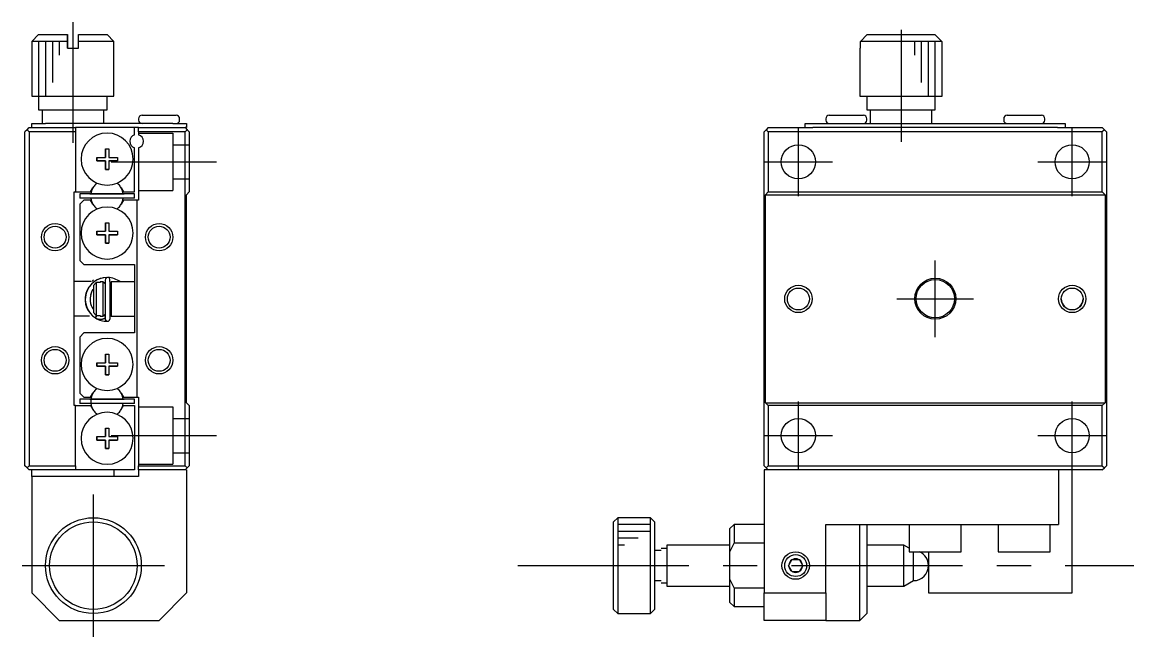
# Model space of a CAD drawing. Extents: x 152 to 380, y 8 to 155.
# Drawn here: x 299.1 to 380.3, y 76.5 to 121.4 of the extents above; entities that cross this region are included whole.
import ezdxf

# ---------------------------------------------------------------- set-up
doc = ezdxf.new("R2010")
doc.units = 0
doc.header["$LTSCALE"] = 10
doc.linetypes.add('CENTER', pattern=[2, 1.25, -0.25, 0.25, -0.25])
doc.linetypes.add('DASHED', pattern=[3.5, 2, -1.5])
doc.layers.get('0').update_dxf_attribs({"linetype": 'CONTINUOUS'})
doc.layers.add('CENTER', color=1, linetype='CENTER')

msp = doc.modelspace()

# ---------------------------------------------------------------- linework, layer by layer
at = {"color": 7, "linetype": 'CONTINUOUS'}
for p, q in [((300.343434, 120.531401), (299.843434, 120.031401)), ((300.343434, 120.531401), (302.443434, 120.531401)), ((300.343434, 120.531401), (302.443434, 120.531401)), ((302.443434, 120.031401), (302.443434, 120.531401)), ((302.443434, 120.531401), (302.443434, 120.031401)), ((303.243434, 120.531401), (305.343434, 120.531401)), ((303.243434, 120.531401), (305.343434, 120.531401)), ((303.243434, 120.031401), (303.243434, 120.531401)), ((305.843434, 120.031401), (305.343434, 120.531401)), ((360.370221, 120.031401), (360.875642, 120.531401)), ((360.875642, 120.531401), (365.811227, 120.531401)), ((365.811227, 120.531401), (366.316648, 120.031401)), ((302.443434, 120.031401), (299.843434, 120.031401)), ((299.843434, 120.031401), (299.843434, 116.031401)), ((302.443434, 119.531401), (302.443434, 120.031401)), ((302.443434, 120.031401), (302.443434, 119.531401)), ((302.443434, 119.531401), (303.243434, 119.531401)), ((302.443434, 119.531401), (303.243434, 119.531401)), ((305.843434, 120.031401), (303.243434, 120.031401)), ((303.243434, 119.531401), (303.243434, 120.031401)), ((305.843434, 116.031401), (305.843434, 120.031401)), ((360.343434, 119.531401), (360.370221, 119.531401)), ((360.343434, 119.531401), (360.343434, 116.031401)), ((360.370221, 119.531401), (360.370221, 120.031401)), ((366.316648, 120.031401), (360.370221, 120.031401)), ((366.316648, 120.031401), (366.316648, 119.531401)), ((366.316648, 119.531401), (366.343434, 119.531401)), ((366.343434, 116.031401), (366.343434, 119.531401)), ((299.843434, 116.031401), (305.843434, 116.031401)), ((300.343434, 116.031401), (300.343434, 115.031401)), ((305.343434, 115.031401), (305.343434, 116.031401)), ((360.343434, 116.031401), (366.343434, 116.031401)), ((360.343434, 116.031401), (360.843434, 116.031401)), ((360.843434, 116.031401), (365.843434, 116.031401)), ((360.843434, 116.031401), (365.843434, 116.031401)), ((360.843434, 116.031401), (360.843434, 115.031401)), ((365.843434, 116.031401), (366.343434, 116.031401)), ((365.843434, 115.031401), (365.843434, 116.031401)), ((300.343434, 115.031401), (305.343434, 115.031401)), ((300.593434, 115.031401), (300.593434, 114.031401)), ((305.093434, 114.031401), (305.093434, 115.031401)), ((307.893434, 114.631401), (310.393434, 114.631401)), ((308.393434, 114.631401), (309.018434, 114.631401)), ((309.018434, 114.631401), (309.268434, 114.631401)), ((309.268434, 114.631401), (309.893434, 114.631401)), ((358.093434, 114.631401), (360.593434, 114.631401)), ((360.843434, 115.031401), (365.843434, 115.031401)), ((360.843434, 115.031401), (361.093434, 115.031401)), ((361.093434, 115.031401), (361.093434, 114.031401)), ((365.593434, 115.031401), (365.843434, 115.031401)), ((365.593434, 114.031401), (365.593434, 115.031401)), ((371.093434, 114.631401), (373.593434, 114.631401)), ((299.493434, 113.581401), (299.643434, 113.731401)), ((299.643434, 113.731401), (303.043434, 113.731401)), ((299.843434, 113.731401), (299.843434, 114.031401)), ((299.843434, 114.031401), (300.843434, 114.031401)), ((308.343434, 114.031401), (300.843434, 114.031401)), ((303.043434, 113.731401), (303.043434, 113.431401)), ((307.343434, 113.731401), (303.043434, 113.731401)), ((307.643434, 113.731401), (307.343434, 113.731401)), ((307.343434, 113.208371), (307.343434, 113.731401)), ((307.643434, 114.381401), (307.643434, 114.281401)), ((307.643434, 113.731401), (311.043434, 113.731401)), ((307.643434, 113.431401), (307.643434, 113.731401)), ((309.943434, 114.031401), (308.343434, 114.031401)), ((310.143434, 114.031401), (309.943434, 114.031401)), ((310.143434, 114.031401), (311.143434, 114.031401)), ((310.643434, 114.281401), (310.643434, 114.381401)), ((311.143434, 113.731401), (311.043434, 113.731401)), ((311.043434, 113.731401), (311.193434, 113.581401)), ((311.143434, 114.031401), (311.143434, 113.731401)), ((353.643434, 113.731401), (353.493434, 113.581401)), ((353.643434, 113.731401), (356.907544, 113.731401)), ((356.343434, 113.731401), (356.343434, 114.031401)), ((356.343434, 114.031401), (357.343434, 114.031401)), ((357.343434, 113.731401), (356.907544, 113.731401)), ((357.343434, 114.031401), (358.543434, 114.031401)), ((374.343434, 113.731401), (357.343434, 113.731401)), ((357.843434, 114.381401), (357.843434, 114.281401)), ((358.543434, 114.031401), (360.143434, 114.031401)), ((360.143434, 114.031401), (371.543434, 114.031401)), ((360.843434, 114.281401), (360.843434, 114.381401)), ((370.843434, 114.381401), (370.843434, 114.281401)), ((371.543434, 114.031401), (373.143434, 114.031401)), ((373.143434, 114.031401), (374.343434, 114.031401)), ((373.843434, 114.281401), (373.843434, 114.381401)), ((374.343434, 114.031401), (375.343434, 114.031401)), ((374.779324, 113.731401), (374.343434, 113.731401)), ((374.779324, 113.731401), (378.043434, 113.731401)), ((375.343434, 114.031401), (375.343434, 113.731401)), ((378.193434, 113.581401), (378.043434, 113.731401)), ((299.493434, 113.581401), (299.343434, 113.431401)), ((299.343434, 89.031401), (299.343434, 113.431401)), ((299.643434, 113.431401), (299.493434, 113.581401)), ((303.043434, 113.431401), (299.643434, 113.431401)), ((299.643434, 113.431401), (299.643434, 89.031401)), ((303.043434, 113.431401), (303.043434, 109.031401)), ((307.643434, 113.431401), (307.643434, 113.208371)), ((311.043434, 113.431401), (307.643434, 113.431401)), ((311.193434, 113.581401), (311.043434, 113.431401)), ((311.043434, 89.031401), (311.043434, 113.431401)), ((311.343434, 113.431401), (311.193434, 113.581401)), ((311.343434, 113.431401), (311.343434, 109.031401)), ((353.493434, 113.581401), (353.343434, 113.431401)), ((353.343434, 89.031401), (353.343434, 113.431401)), ((353.643434, 113.431401), (353.493434, 113.581401)), ((353.643434, 113.431401), (353.643434, 109.031401)), ((378.043434, 113.431401), (353.643434, 113.431401)), ((378.193434, 113.581401), (378.043434, 113.431401)), ((378.043434, 109.031401), (378.043434, 113.431401)), ((378.343434, 113.431401), (378.193434, 113.581401)), ((378.343434, 113.431401), (378.343434, 89.031401)), ((305.218434, 112.181401), (305.468434, 112.181401)), ((305.218434, 111.556401), (305.218434, 112.181401)), ((305.218434, 112.181401), (305.218434, 111.556401)), ((305.468434, 112.181401), (305.468434, 111.556401)), ((307.343434, 109.031401), (307.343434, 112.254432)), ((307.643434, 112.254432), (307.643434, 108.431401)), ((304.593434, 111.556401), (305.218434, 111.556401)), ((304.593434, 111.306401), (304.593434, 111.556401)), ((304.593434, 111.556401), (304.593434, 111.306401)), ((305.218434, 111.306401), (304.593434, 111.306401)), ((304.593434, 111.306401), (305.218434, 111.306401)), ((305.218434, 110.681401), (305.218434, 111.306401)), ((305.218434, 111.306401), (305.218434, 110.681401)), ((305.468434, 111.556401), (306.093434, 111.556401)), ((306.093434, 111.306401), (305.468434, 111.306401)), ((305.468434, 111.306401), (305.468434, 110.681401)), ((305.468434, 111.306401), (306.093434, 111.306401)), ((306.093434, 111.556401), (306.093434, 111.306401)), ((305.468434, 110.681401), (305.218434, 110.681401)), ((305.218434, 110.681401), (305.468434, 110.681401)), ((302.943434, 109.031401), (303.043434, 109.031401)), ((302.943434, 102.031401), (302.943434, 109.031401)), ((303.043434, 109.031401), (304.141968, 109.031401)), ((307.343434, 108.881401), (303.343434, 108.881401)), ((303.343434, 108.881401), (303.343434, 108.581401)), ((304.162422, 108.881401), (303.343434, 108.881401)), ((304.093434, 108.881403), (304.162422, 108.881403)), ((304.093434, 108.881403), (304.162422, 108.881403)), ((304.093434, 108.881403), (304.162422, 108.881403)), ((304.093434, 108.881403), (304.162422, 108.881403)), ((304.093434, 108.881403), (306.593434, 108.881403)), ((304.093434, 108.881403), (304.162422, 108.881403)), ((304.093434, 108.881403), (304.162422, 108.881403)), ((304.093434, 108.881403), (304.162422, 108.881403)), ((304.141968, 109.031401), (304.312431, 109.326651)), ((306.374438, 109.326651), (306.5449, 109.031401)), ((306.524447, 108.881403), (306.593434, 108.881403)), ((306.524447, 108.881403), (306.593434, 108.881403)), ((306.524447, 108.881403), (306.593434, 108.881403)), ((306.524447, 108.881403), (306.593434, 108.881403)), ((306.524447, 108.881403), (306.593434, 108.881403)), ((306.524447, 108.881403), (306.593434, 108.881403)), ((306.524447, 108.881403), (306.593434, 108.881403)), ((306.524447, 108.881403), (306.593434, 108.881403)), ((306.524447, 108.881403), (306.593434, 108.881403)), ((306.524447, 108.881403), (306.593434, 108.881403)), ((306.524447, 108.881403), (306.593434, 108.881403)), ((306.524447, 108.881403), (306.593434, 108.881403)), ((306.524447, 108.881403), (306.593434, 108.881403)), ((307.343434, 108.881401), (306.524447, 108.881401)), ((306.5449, 109.031401), (307.343434, 109.031401)), ((307.343434, 108.581401), (307.343434, 108.881401)), ((311.143434, 108.831401), (311.343434, 109.031401)), ((311.143434, 93.631401), (311.143434, 108.831401)), ((353.443434, 108.831401), (353.643434, 109.031401)), ((353.443434, 93.631401), (353.443434, 108.831401)), ((353.443434, 108.831401), (378.243434, 108.831401)), ((353.643434, 109.031401), (378.043434, 109.031401)), ((378.043434, 109.031401), (378.243434, 108.831401)), ((378.243434, 108.831401), (378.243434, 93.631401)), ((307.343434, 108.581401), (303.343434, 108.581401)), ((303.643434, 108.431401), (303.343434, 108.131401)), ((303.343434, 108.131401), (303.343434, 104.031401)), ((304.141968, 108.431401), (303.643434, 108.431401)), ((304.312431, 108.136151), (304.141968, 108.431401)), ((306.5449, 108.431401), (306.374438, 108.136151)), ((307.543434, 108.431401), (306.5449, 108.431401)), ((307.543434, 94.031401), (307.543434, 108.431401)), ((307.643434, 108.431401), (307.543434, 108.431401)), ((305.218434, 106.781401), (305.468434, 106.781401)), ((305.218434, 106.156401), (305.218434, 106.781401)), ((305.218434, 106.781401), (305.218434, 106.156401)), ((305.468434, 106.781401), (305.468434, 106.156401)), ((304.593434, 106.156401), (305.218434, 106.156401)), ((304.593434, 105.906401), (304.593434, 106.156401)), ((304.593434, 106.156401), (304.593434, 105.906401)), ((305.218434, 105.906401), (304.593434, 105.906401)), ((304.593434, 105.906401), (305.218434, 105.906401)), ((305.218434, 105.281401), (305.218434, 105.906401)), ((305.218434, 105.906401), (305.218434, 105.281401)), ((305.468434, 106.156401), (306.093434, 106.156401)), ((306.093434, 105.906401), (305.468434, 105.906401)), ((305.468434, 105.906401), (305.468434, 105.281401)), ((305.468434, 105.906401), (306.093434, 105.906401)), ((306.093434, 106.156401), (306.093434, 105.906401)), ((305.468434, 105.281401), (305.218434, 105.281401)), ((305.218434, 105.281401), (305.468434, 105.281401)), ((303.343434, 104.031401), (303.643434, 103.731401)), ((303.643434, 103.731401), (307.343434, 103.731401)), ((307.343434, 103.731401), (307.343434, 98.731401)), ((304.182188, 102.481401), (302.943434, 102.481401)), ((304.24335, 102.523462), (304.250956, 102.481443)), ((304.358824, 102.591385), (304.243358, 102.532789)), ((304.543434, 102.411401), (304.343434, 102.201351)), ((304.543434, 102.411401), (304.543434, 100.011401)), ((304.843434, 102.411401), (304.543434, 102.411401)), ((304.843434, 102.461401), (304.843434, 102.411401)), ((305.043434, 102.461401), (304.843434, 102.461401)), ((305.043434, 102.461401), (305.043434, 99.961401)), ((305.217032, 102.287804), (305.043434, 102.461401)), ((305.097383, 102.407607), (305.189014, 102.422673)), ((305.146758, 102.358367), (305.10609, 102.40935)), ((305.186954, 102.344455), (305.186349, 102.318829)), ((305.190302, 102.460577), (305.186954, 102.344455)), ((305.195731, 102.575938), (305.190302, 102.460577)), ((305.216775, 102.679867), (305.195731, 102.575938)), ((305.206154, 102.571912), (305.206154, 99.792257)), ((305.286216, 102.757139), (305.216775, 102.679867)), ((305.384871, 102.781879), (305.286216, 102.757139)), ((305.482952, 102.746028), (305.384871, 102.781879)), ((305.544044, 102.659472), (305.482952, 102.746028)), ((305.564032, 102.41306), (305.589939, 102.408107)), ((305.643434, 102.461401), (305.564835, 102.382802)), ((305.643434, 102.461401), (305.643434, 99.961401)), ((307.343434, 102.461401), (305.643434, 102.461401)), ((302.943434, 100.431401), (302.943434, 102.031401)), ((304.146893, 101.53067), (304.195895, 101.669455)), ((304.195895, 101.669455), (304.261795, 101.803374)), ((304.261795, 101.803374), (304.319914, 101.89572)), ((304.319914, 101.89572), (304.343264, 101.928247)), ((304.343434, 102.201351), (304.343434, 100.221452)), ((302.943434, 93.431401), (302.943434, 100.431401)), ((302.943434, 99.981401), (304.063225, 99.981401)), ((304.343434, 100.221452), (304.543434, 100.011401)), ((304.484908, 99.836961), (304.570664, 99.995238)), ((304.514976, 99.88196), (304.510857, 99.874353)), ((304.51945, 99.890047), (304.514976, 99.88196)), ((304.524256, 99.898574), (304.51945, 99.890047)), ((304.529371, 99.9075), (304.524256, 99.898574)), ((304.534769, 99.916779), (304.529371, 99.9075)), ((304.540423, 99.926366), (304.534769, 99.916779)), ((304.546306, 99.936214), (304.540423, 99.926366)), ((304.543434, 100.011401), (304.843434, 100.011401)), ((304.552389, 99.946274), (304.546306, 99.936214)), ((304.558641, 99.956496), (304.552389, 99.946274)), ((304.565031, 99.96683), (304.558641, 99.956496)), ((304.571528, 99.977224), (304.565031, 99.96683)), ((304.570664, 99.995238), (304.582104, 100.013091)), ((304.5781, 99.987628), (304.571528, 99.977224)), ((304.593381, 100.011401), (304.5781, 99.987628)), ((304.843434, 100.011401), (304.843434, 99.961401)), ((304.843434, 99.961401), (305.043434, 99.961401)), ((305.043434, 99.961401), (305.218252, 100.136219)), ((305.188816, 99.950134), (305.188966, 99.961277)), ((305.188816, 99.950134), (305.193693, 99.822494)), ((305.188966, 99.961277), (305.190072, 99.972387)), ((305.190072, 99.972387), (305.192127, 99.983403)), ((305.192127, 99.983403), (305.195122, 99.994265)), ((305.195122, 99.994265), (305.199039, 100.004915)), ((305.199039, 100.004915), (305.203856, 100.015293)), ((305.203856, 100.015293), (305.209548, 100.025343)), ((305.209548, 100.025343), (305.216084, 100.03501)), ((305.636728, 99.967889), (305.564057, 99.952357)), ((305.566106, 100.031401), (305.573434, 100.031401)), ((305.566277, 100.038558), (305.643434, 99.961401)), ((305.643434, 99.961401), (307.343434, 99.961401)), ((304.492472, 99.833312), (304.492468, 99.832272)), ((304.492468, 99.832272), (304.492972, 99.831235)), ((304.492685, 99.834675), (304.492472, 99.833312)), ((304.493107, 99.83636), (304.492685, 99.834675)), ((304.492972, 99.831235), (304.520177, 99.814884)), ((304.493738, 99.838361), (304.493107, 99.83636)), ((304.494574, 99.840676), (304.493738, 99.838361)), ((304.495616, 99.843299), (304.494574, 99.840676)), ((304.496859, 99.846223), (304.495616, 99.843299)), ((304.498303, 99.849442), (304.496859, 99.846223)), ((304.50082, 99.854778), (304.498303, 99.849442)), ((304.503761, 99.860729), (304.50082, 99.854778)), ((304.507112, 99.867265), (304.503761, 99.860729)), ((304.510857, 99.874353), (304.507112, 99.867265)), ((304.520177, 99.814884), (304.549692, 99.799039)), ((304.549692, 99.799039), (304.579957, 99.784684)), ((304.579957, 99.784684), (304.610896, 99.771855)), ((304.610896, 99.771855), (304.642431, 99.760583)), ((304.642431, 99.760583), (304.674486, 99.750897)), ((304.674486, 99.750897), (304.706981, 99.742819)), ((304.706981, 99.742819), (304.739835, 99.73637)), ((304.739835, 99.73637), (304.772968, 99.731565)), ((304.772968, 99.731565), (304.806299, 99.728417)), ((304.806299, 99.728417), (304.839744, 99.726932)), ((304.839744, 99.726932), (304.873222, 99.727115)), ((304.873222, 99.727115), (304.90665, 99.728964)), ((304.90665, 99.728964), (304.939945, 99.732476)), ((304.939945, 99.732476), (304.973025, 99.737642)), ((304.973025, 99.737642), (305.00581, 99.744449)), ((305.00581, 99.744449), (305.038218, 99.75288)), ((305.038218, 99.75288), (305.070169, 99.762915)), ((305.070169, 99.762915), (305.101584, 99.774528)), ((305.101584, 99.774528), (305.132386, 99.787693)), ((305.132386, 99.787693), (305.162498, 99.802376)), ((305.162498, 99.802376), (305.191847, 99.81854)), ((305.191847, 99.81854), (305.193876, 99.819729)), ((305.193693, 99.822494), (305.204608, 99.719225)), ((305.204608, 99.719225), (305.255914, 99.629966)), ((305.255914, 99.629966), (305.346732, 99.58461)), ((305.346732, 99.58461), (305.448923, 99.597777)), ((305.448923, 99.597777), (305.52613, 99.665927)), ((305.52613, 99.665927), (305.555904, 99.773031)), ((303.643434, 98.731401), (303.343434, 98.431401)), ((303.343434, 98.431401), (303.343434, 94.331401)), ((307.343434, 98.731401), (303.643434, 98.731401)), ((305.218434, 97.181401), (305.468434, 97.181401)), ((305.218434, 96.556401), (305.218434, 97.181401)), ((305.218434, 97.181401), (305.218434, 96.556401)), ((305.468434, 97.181401), (305.468434, 96.556401)), ((304.593434, 96.556401), (305.218434, 96.556401)), ((304.593434, 96.306401), (304.593434, 96.556401)), ((304.593434, 96.556401), (304.593434, 96.306401)), ((305.218434, 96.306401), (304.593434, 96.306401)), ((304.593434, 96.306401), (305.218434, 96.306401)), ((305.218434, 95.681401), (305.218434, 96.306401)), ((305.218434, 96.306401), (305.218434, 95.681401)), ((305.468434, 96.556401), (306.093434, 96.556401)), ((306.093434, 96.306401), (305.468434, 96.306401)), ((305.468434, 96.306401), (305.468434, 95.681401)), ((305.468434, 96.306401), (306.093434, 96.306401)), ((306.093434, 96.556401), (306.093434, 96.306401)), ((305.468434, 95.681401), (305.218434, 95.681401)), ((305.218434, 95.681401), (305.468434, 95.681401)), ((303.343434, 94.331401), (303.643434, 94.031401)), ((304.141968, 94.031401), (304.312431, 94.326651)), ((306.374438, 94.326651), (306.5449, 94.031401)), ((303.043434, 93.431401), (302.943434, 93.431401)), ((303.043434, 89.031401), (303.043434, 93.431401)), ((303.043434, 93.431401), (304.141968, 93.431401)), ((304.162422, 93.881401), (303.343434, 93.881401)), ((307.343434, 93.881401), (303.343434, 93.881401)), ((303.343434, 93.881401), (303.343434, 93.581401)), ((307.343434, 93.581401), (303.343434, 93.581401)), ((303.643434, 94.031401), (304.141968, 94.031401)), ((304.093434, 93.881403), (304.162422, 93.881403)), ((304.093434, 93.881403), (304.162422, 93.881403)), ((304.093434, 93.881403), (306.593434, 93.881403)), ((304.093434, 93.881403), (304.162422, 93.881403)), ((304.093434, 93.881403), (304.162422, 93.881403)), ((304.141968, 93.431401), (304.312431, 93.136151)), ((306.374438, 93.136151), (306.5449, 93.431401)), ((306.524447, 93.881403), (306.593434, 93.881403)), ((306.524447, 93.881403), (306.593434, 93.881403)), ((306.524447, 93.881403), (306.593434, 93.881403)), ((306.524447, 93.881403), (306.593434, 93.881403)), ((306.524447, 93.881403), (306.593434, 93.881403)), ((306.524447, 93.881403), (306.593434, 93.881403)), ((306.524447, 93.881403), (306.593434, 93.881403)), ((306.524447, 93.881403), (306.593434, 93.881403)), ((306.524447, 93.881403), (306.593434, 93.881403)), ((306.524447, 93.881403), (306.593434, 93.881403)), ((306.524447, 93.881403), (306.593434, 93.881403)), ((306.524447, 93.881403), (306.593434, 93.881403)), ((306.524447, 93.881403), (306.593434, 93.881403)), ((307.343434, 93.881401), (306.524447, 93.881401)), ((306.5449, 94.031401), (307.543434, 94.031401)), ((306.5449, 93.431401), (307.343434, 93.431401)), ((307.343434, 93.581401), (307.343434, 93.881401)), ((307.343434, 93.431401), (307.343434, 88.731401)), ((307.543434, 94.031401), (307.643434, 94.031401)), ((307.643434, 94.031401), (307.643434, 89.031401)), ((311.343434, 93.431401), (311.143434, 93.631401)), ((311.343434, 93.431401), (311.343434, 89.031401)), ((353.643434, 93.431401), (353.443434, 93.631401)), ((353.443434, 93.631401), (378.243434, 93.631401)), ((353.643434, 93.431401), (353.643434, 89.031401)), ((378.043434, 93.431401), (353.643434, 93.431401)), ((378.243434, 93.631401), (378.043434, 93.431401)), ((378.043434, 89.031401), (378.043434, 93.431401)), ((305.218434, 91.781401), (305.468434, 91.781401)), ((305.218434, 91.156401), (305.218434, 91.781401)), ((305.218434, 91.781401), (305.218434, 91.156401)), ((305.468434, 91.781401), (305.468434, 91.156401)), ((304.593434, 91.156401), (305.218434, 91.156401)), ((304.593434, 90.906401), (304.593434, 91.156401)), ((304.593434, 91.156401), (304.593434, 90.906401)), ((305.468434, 91.156401), (306.093434, 91.156401)), ((306.093434, 91.156401), (306.093434, 90.906401)), ((305.218434, 90.906401), (304.593434, 90.906401)), ((304.593434, 90.906401), (305.218434, 90.906401)), ((305.218434, 90.281401), (305.218434, 90.906401)), ((305.218434, 90.906401), (305.218434, 90.281401)), ((305.468434, 90.281401), (305.218434, 90.281401)), ((305.218434, 90.281401), (305.468434, 90.281401)), ((306.093434, 90.906401), (305.468434, 90.906401)), ((305.468434, 90.906401), (305.468434, 90.281401)), ((305.468434, 90.906401), (306.093434, 90.906401)), ((299.493434, 88.881401), (299.343434, 89.031401)), ((299.493434, 88.881401), (299.643434, 89.031401)), ((299.643434, 88.731401), (299.493434, 88.881401)), ((299.643434, 89.031401), (303.043434, 89.031401)), ((303.043434, 88.731401), (299.643434, 88.731401)), ((299.843434, 88.231401), (299.843434, 88.731401)), ((303.043434, 89.031401), (303.043434, 88.731401)), ((307.343434, 88.731401), (303.043434, 88.731401)), ((305.843434, 88.731401), (305.843434, 88.231401)), ((307.643434, 89.031401), (311.043434, 89.031401)), ((307.643434, 88.731401), (307.643434, 89.031401)), ((307.643434, 88.731401), (307.643434, 88.231401)), ((311.143434, 88.731401), (307.643434, 88.731401)), ((311.043434, 89.031401), (311.193434, 88.881401)), ((311.193434, 88.881401), (311.043434, 88.731401)), ((311.143434, 88.731401), (311.143434, 79.731401)), ((311.193434, 88.881401), (311.343434, 89.031401)), ((353.343434, 89.031401), (353.493434, 88.881401)), ((374.843434, 88.731401), (353.343434, 88.731401)), ((353.343434, 88.731401), (353.343434, 79.731401)), ((353.493434, 88.881401), (353.643434, 89.031401)), ((353.493434, 88.881401), (353.643434, 88.731401)), ((353.643434, 89.031401), (378.043434, 89.031401)), ((378.043434, 88.731401), (374.843434, 88.731401)), ((374.843434, 88.731401), (374.843434, 84.731401)), ((375.843434, 79.731401), (375.843434, 88.731401)), ((378.043434, 89.031401), (378.193434, 88.881401)), ((378.043434, 88.731401), (378.193434, 88.881401)), ((378.193434, 88.881401), (378.343434, 89.031401)), ((299.843434, 88.231401), (299.843434, 79.731401)), ((307.643434, 88.231401), (299.843434, 88.231401)), ((342.643434, 85.231401), (342.343434, 84.931401)), ((342.343434, 78.531401), (342.343434, 84.931401)), ((342.643434, 85.231401), (342.643434, 78.231401)), ((345.043434, 85.231401), (342.643434, 85.231401)), ((345.043434, 78.231401), (345.043434, 85.231401)), ((345.343434, 84.931401), (345.043434, 85.231401)), ((345.343434, 84.931401), (345.343434, 78.531401)), ((351.143434, 84.731401), (350.843434, 84.431401)), ((351.143434, 84.731401), (351.143434, 83.389714)), ((353.343434, 84.731401), (351.143434, 84.731401)), ((357.843434, 84.731401), (374.843434, 84.731401)), ((357.843434, 79.731401), (357.843434, 84.731401)), ((360.343434, 77.731401), (360.343434, 84.731401)), ((360.843434, 84.731401), (360.843434, 78.231401)), ((363.943434, 84.731401), (363.943434, 82.731401)), ((367.743434, 82.731401), (367.743434, 84.731401)), ((370.443434, 84.731401), (370.443434, 82.731401)), ((374.243434, 82.731401), (374.243434, 84.731401)), ((350.843434, 82.751205), (350.843434, 84.431401)), ((345.810422, 82.831401), (345.343434, 82.831401)), ((346.243434, 83.231401), (346.243434, 80.231401)), ((350.843415, 83.231401), (346.243434, 83.231401)), ((351.143434, 83.389714), (350.843434, 82.751205)), ((351.143434, 83.389714), (353.343434, 83.389714)), ((363.550614, 83.231401), (360.843454, 83.231401)), ((363.550614, 80.231396), (363.550614, 83.231406)), ((363.550614, 80.231401), (363.550614, 83.231401)), ((363.943434, 83.004606), (363.550614, 83.231401)), ((350.843434, 80.711597), (350.843434, 82.751205)), ((355.14475, 81.767655), (355.362695, 82.145147)), ((355.362695, 82.145147), (355.383627, 82.181401)), ((355.383627, 82.181401), (355.425489, 82.181401)), ((355.425489, 82.181401), (355.861379, 82.181401)), ((355.861379, 82.181401), (355.903242, 82.181401)), ((355.903242, 82.181401), (355.924173, 82.145147)), ((355.924173, 82.145147), (356.142118, 81.767655)), ((363.943434, 82.731401), (367.743434, 82.731401)), ((364.243434, 80.631401), (364.243434, 82.731401)), ((365.343434, 82.731401), (365.343434, 79.731401)), ((370.443434, 82.731401), (374.243434, 82.731401)), ((355.123819, 81.731401), (355.14475, 81.767655)), ((355.14475, 81.695147), (355.123819, 81.731401)), ((355.362695, 81.317655), (355.14475, 81.695147)), ((355.383627, 81.281401), (355.362695, 81.317655)), ((355.425489, 81.281401), (355.383627, 81.281401)), ((355.861379, 81.281401), (355.425489, 81.281401)), ((355.903242, 81.281401), (355.861379, 81.281401)), ((355.924173, 81.317655), (355.903242, 81.281401)), ((356.142118, 81.695147), (355.924173, 81.317655)), ((356.142118, 81.767655), (356.16305, 81.731401)), ((356.16305, 81.731401), (356.142118, 81.695147)), ((345.343434, 80.631401), (345.810422, 80.631401)), ((350.843434, 79.031401), (350.843434, 80.711597)), ((350.843434, 80.711597), (351.143434, 80.073089)), ((363.550614, 80.231401), (364.243434, 80.631401)), ((299.843434, 79.731401), (301.843434, 77.731401)), ((309.143434, 77.731401), (311.143434, 79.731401)), ((346.243434, 80.231401), (350.843415, 80.231401)), ((351.143434, 80.073089), (351.143434, 78.731401)), ((353.343434, 80.073089), (351.143434, 80.073089)), ((353.343434, 79.731401), (357.843434, 79.731401)), ((353.343434, 77.731401), (353.343434, 79.731401)), ((357.843434, 79.731401), (357.843434, 77.731401)), ((360.843454, 80.231401), (363.550614, 80.231401)), ((365.343434, 79.731401), (375.843434, 79.731401)), ((350.843434, 79.031401), (351.143434, 78.731401)), ((342.343434, 78.531401), (342.643434, 78.231401)), ((342.643434, 78.231401), (345.043434, 78.231401)), ((345.043434, 78.231401), (345.343434, 78.531401)), ((351.143434, 78.731401), (353.343434, 78.731401)), ((360.343434, 77.731401), (360.843434, 78.231401)), ((301.843434, 77.731401), (309.143434, 77.731401)), ((357.843434, 77.731401), (353.343434, 77.731401)), ((357.843434, 77.731401), (360.343434, 77.731401))]:
    msp.add_line(p, q, dxfattribs=at)
at = {"color": 3, "linetype": 'CONTINUOUS'}
for p, q in [((300.343434, 120.031401), (300.343434, 116.031401)), ((300.843434, 120.031401), (300.843434, 116.031401)), ((301.343434, 120.031401), (301.343434, 117.031401)), ((301.843434, 120.031401), (301.843434, 119.031401)), ((364.343434, 119.031401), (364.343434, 120.031401)), ((364.843434, 117.031401), (364.843434, 120.031401)), ((365.343434, 116.031401), (365.343434, 120.031401)), ((365.843434, 116.031401), (365.843434, 120.031401)), ((345.043434, 84.731401), (342.643434, 84.731401)), ((345.043434, 84.231401), (342.643434, 84.231401)), ((344.143434, 83.731401), (342.643434, 83.731401)), ((343.143434, 83.231401), (342.643434, 83.231401)), ((346.243434, 82.981401), (345.810422, 82.981401)), ((345.810422, 80.481401), (346.243434, 80.481401))]:
    msp.add_line(p, q, dxfattribs=at)
at = {"color": 3, "linetype": 'DASHED'}
for p, q in [((307.643434, 113.331401), (310.143434, 113.331401)), ((310.143434, 113.331401), (310.143434, 109.131401)), ((310.143434, 112.481401), (311.343434, 112.481401)), ((310.143434, 109.981401), (311.343434, 109.981401)), ((307.643434, 109.131401), (310.143434, 109.131401)), ((307.643434, 93.331401), (310.143434, 93.331401)), ((310.143434, 93.331401), (310.143434, 89.131401)), ((310.143434, 92.481401), (311.343434, 92.481401)), ((310.143434, 89.981401), (311.343434, 89.981401)), ((307.643434, 89.131401), (310.143434, 89.131401))]:
    msp.add_line(p, q, dxfattribs=at)
at = {"color": 7, "linetype": 'CONTINUOUS'}
for centre, radius in [((355.843434, 111.231401), 1.25), ((375.843434, 111.231401), 1.25), ((301.543434, 105.731401), 0.8), ((309.143434, 105.731401), 0.8), ((365.843434, 101.231401), 1.5), ((365.843434, 101.231401), 1.4), ((355.843434, 101.211401), 0.8), ((375.843434, 101.211401), 0.8), ((301.543434, 96.731401), 0.8), ((309.143434, 96.731401), 0.8), ((355.843434, 91.231401), 1.25), ((375.843434, 91.231401), 1.25), ((304.343434, 81.731401), 3.5), ((304.343434, 81.731401), 3.2), ((355.643434, 81.731401), 0.8)]:
    msp.add_circle(centre, radius, dxfattribs=at)
at = {"color": 3, "linetype": 'CONTINUOUS'}
for centre in [(301.543434, 105.731401), (309.143434, 105.731401), (355.843434, 101.211401), (375.843434, 101.211401), (301.543434, 96.731401), (309.143434, 96.731401), (355.643434, 81.731401)]:
    msp.add_circle(centre, 1, dxfattribs=at)
at = {"color": 7, "linetype": 'CONTINUOUS'}
for centre, radius, start, end in [((307.893434, 114.381401), 0.25, 90, 180), ((310.393434, 114.381401), 0.25, 0, 90), ((358.093434, 114.381401), 0.25, 90, 180), ((360.593434, 114.381401), 0.25, 0, 90), ((371.093434, 114.381401), 0.25, 90, 180), ((373.593434, 114.381401), 0.25, 0, 90), ((307.893434, 114.281401), 0.25, 180, 270), ((310.393434, 114.281401), 0.25, 270, 0), ((358.093434, 114.281401), 0.25, 180, 270), ((360.593434, 114.281401), 0.25, 270, 0), ((371.093434, 114.281401), 0.25, 180, 270), ((373.593434, 114.281401), 0.25, 270, 0), ((305.343434, 111.431401), 1.9, 90, 0), ((305.343434, 111.431401), 1.9, 0, 90), ((307.493434, 112.731401), 0.5, 107.457603, 252.542397), ((307.493434, 112.731401), 0.5, 287.457603, 72.542397), ((305.434434, 108.639261), 1.32, 128.260088, 134.965001), ((305.343434, 108.731402), 1.1905, 127.543078, 134.642946), ((305.343434, 108.731402), 1.1905, 44.999966, 52.456922), ((305.252434, 108.639261), 1.32, 45.034999, 51.739912), ((305.343434, 108.731402), 1.1905, 150.000042, 172.761619), ((305.343434, 108.731401), 1.1905, 135, 150), ((305.343434, 108.731401), 1.1905, 30, 45), ((305.343434, 108.731402), 1.1905, 7.238411, 30), ((305.343434, 108.731402), 1.1905, 187.238379, 210), ((305.343434, 108.731401), 1.1905, 210, 225), ((305.343434, 108.731401), 1.1905, 315, 330), ((305.343434, 108.731402), 1.1905, 330, 352.761621), ((305.343434, 106.031401), 1.9, 90, 0), ((305.434434, 108.823542), 1.32, 225.034999, 231.739912), ((305.343434, 108.731402), 1.1905, 225.000034, 232.457024), ((305.343434, 106.031401), 1.9, 0, 90), ((305.343434, 108.731402), 1.1905, 307.542976, 314.999966), ((305.252434, 108.823542), 1.32, 308.260088, 314.965001), ((305.333676, 101.182958), 1.598393, 90.536816, 238.370163), ((305.347321, 101.182975), 1.598467, 89.611696, 237.708539), ((305.342428, 101.180008), 1.601567, 53.152208, 87.922405), ((265.571294, 101.051984), 40.005059, 358.16795364, 2.3028851), ((305.338578, 101.184757), 1.240874, 163.81344626, 185.85498982), ((305.347159, 101.183645), 1.249298, 185.76412922, 216.52939935), ((375.843434, 101.231401), 0.8, 180.716216, 270), ((375.843434, 101.231401), 0.8, 270, 359.283784), ((305.339496, 101.1917), 1.608889, 238.356938, 270.616493), ((305.343434, 96.431401), 1.9, 90, 0), ((305.343434, 96.431401), 1.9, 0, 90), ((305.343434, 93.731402), 1.1905, 150.000042, 187.238381), ((305.343434, 93.731401), 1.1905, 135, 150), ((305.434434, 93.639261), 1.32, 128.260088, 134.965001), ((305.343434, 93.731402), 1.1905, 127.543078, 135.000034), ((305.343434, 93.731402), 1.1905, 45.357054, 52.456922), ((305.252434, 93.639261), 1.32, 45.034999, 51.739912), ((305.343434, 93.731401), 1.1905, 30, 45), ((305.343434, 93.731402), 1.1905, 7.238411, 30), ((305.343434, 93.731402), 1.1905, 187.238381, 210), ((305.343434, 93.731402), 1.1905, 330, 352.761619), ((305.343434, 91.031401), 1.9, 90, 0), ((305.343434, 93.731401), 1.1905, 210, 225), ((305.434434, 93.823542), 1.32, 225.034999, 231.739912), ((305.343434, 93.731402), 1.1905, 225.356432, 232.457024), ((305.343434, 91.031401), 1.9, 0, 90), ((305.343434, 93.731402), 1.1905, 307.542976, 314.643568), ((305.252434, 93.823542), 1.32, 308.260088, 314.965001), ((305.343434, 93.731401), 1.1905, 315, 330), ((355.643434, 81.731401), 0.5, 124.158067, 175.841933), ((355.643434, 81.731401), 0.5, 64.158067, 115.841933), ((355.643434, 81.731401), 0.5, 4.158067, 55.841933), ((364.243434, 81.731401), 1.1, 0, 65.380023), ((355.643434, 81.731401), 0.5, 184.158067, 235.841933), ((355.643434, 81.731401), 0.5, 244.158067, 295.841933), ((355.643434, 81.731401), 0.5, 304.158067, 355.841933), ((364.243434, 81.731401), 1.1, 270, 0)]:
    msp.add_arc(centre, radius, start, end, dxfattribs=at)
at = {"layer": 'CENTER', "color": 1, "linetype": 'CENTER'}
for p, q in [((302.843434, 121.431401), (302.843434, 112.631401)), ((363.343434, 120.881401), (363.343434, 112.681401)), ((355.843434, 108.731401), (355.843434, 113.731401)), ((375.843434, 108.731401), (375.843434, 113.731401)), ((305.643434, 111.231401), (313.343434, 111.231401)), ((353.343434, 111.231401), (358.343434, 111.231401)), ((373.343434, 111.231401), (378.343434, 111.231401)), ((365.843434, 98.431401), (365.843434, 104.031401)), ((363.043434, 101.231401), (368.643434, 101.231401)), ((355.843434, 88.731401), (355.843434, 93.731401)), ((375.843434, 88.731401), (375.843434, 93.731401)), ((305.643434, 91.231401), (313.343434, 91.231401)), ((353.343434, 91.231401), (358.343434, 91.231401)), ((373.343434, 91.231401), (378.343434, 91.231401)), ((304.343434, 76.531401), (304.343434, 86.931401)), ((299.143434, 81.731401), (309.543434, 81.731401)), ((335.343434, 81.731401), (380.343434, 81.731401))]:
    msp.add_line(p, q, dxfattribs=at)

doc.saveas('drawing.dxf')
